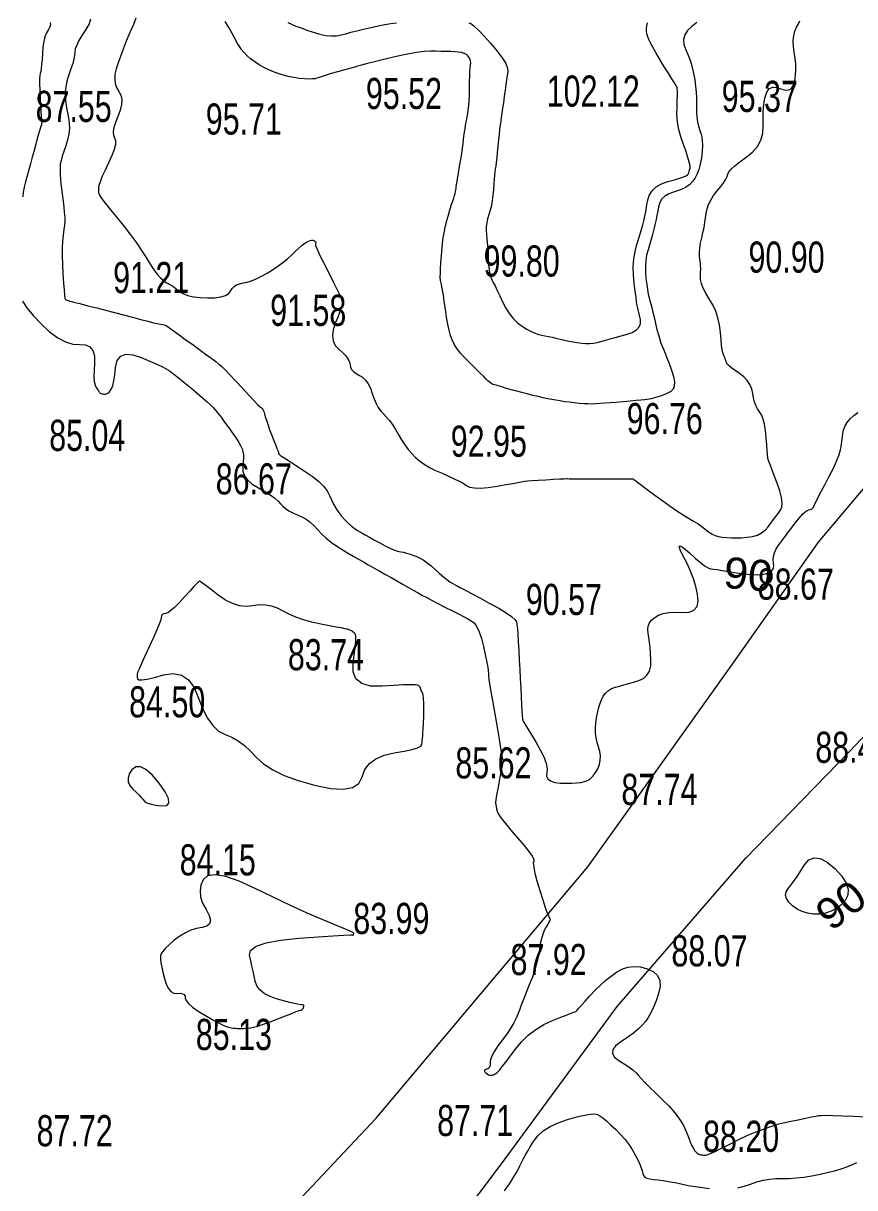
# Model space of a CAD drawing. Header units: metres. Extents: x 431006 to 434411, y 2469261 to 2473208.
# Drawn here: x 433351 to 433457.9, y 2471725.6 to 2471875.3 of the extents above; entities that cross this region are included whole.
import ezdxf
from ezdxf.enums import TextEntityAlignment as Align

# ---------------------------------------------------------------- set-up
doc = ezdxf.new("R2010")
doc.units = ezdxf.units.M
doc.header["$MEASUREMENT"] = 0
for name, color, linetype, lineweight in [('CAO DO', 8, 'Continuous', 18), ('duong nhua-ks', 8, 'Continuous', 18), ('MH_DongMuc', 8, 'Continuous', 18), ('MH_DongMuc_Con', 8, 'Continuous', 18)]:
    doc.layers.add(name, color=color, linetype=linetype, lineweight=lineweight)
doc.styles.get("Standard").update_dxf_attribs({"font": 'arial.ttf'})

msp = doc.modelspace()

# ---------------------------------------------------------------- linework, layer by layer
at = {"layer": 'duong nhua-ks', "color": 8, "lineweight": 0}
for points in [[(433377.16, 2471545.29), (433368.33, 2471556.01), (433362.87, 2471564.74), (433357.7, 2471576.06), (433353.59, 2471590.62), (433351.42, 2471603.51), (433351.04, 2471615.11), (433352.76, 2471628.58), (433355.38, 2471640.64), (433357.55, 2471646.91), (433364.81, 2471658.81), (433379.7, 2471682.97), (433394.74, 2471705.12), (433412.62, 2471728.84), (433427.36, 2471748.89), (433443.82, 2471767.89), (433457.22, 2471781.68), (433469.72, 2471794.85), (433488.35, 2471818.26), (433505.56, 2471838.7), (433519.47, 2471858.22), (433538.03, 2471883.43)], [(433174.36, 2471626.83), (433196.14, 2471617.93), (433212.68, 2471613.9), (433226.93, 2471612.3), (433238.48, 2471612.15), (433250.9, 2471613.69), (433262.05, 2471617.2), (433271.12, 2471620.99), (433279.23, 2471625.59), (433293.35, 2471635.18), (433311.92, 2471649.87), (433331.01, 2471667.22), (433349.58, 2471686.45), (433369.7, 2471706.2), (433396.39, 2471734.57), (433409.85, 2471750.52), (433423.6, 2471766.84), (433429.29, 2471774.81), (433442.06, 2471792.73), (433453.25, 2471808.58), (433465.72, 2471823.36), (433482.51, 2471844.12), (433498.96, 2471862.2), (433513.62, 2471877.63)], [(433174.36, 2471626.83), (433196.14, 2471617.93), (433212.68, 2471613.9), (433226.93, 2471612.3), (433238.48, 2471612.15), (433250.9, 2471613.69), (433262.05, 2471617.2), (433271.12, 2471620.99), (433279.23, 2471625.59), (433293.35, 2471635.18), (433311.92, 2471649.87), (433331.01, 2471667.22), (433349.58, 2471686.45), (433369.7, 2471706.2), (433396.39, 2471734.57), (433409.85, 2471750.52), (433423.6, 2471766.84), (433429.29, 2471774.81), (433442.06, 2471792.73), (433453.25, 2471808.58), (433465.72, 2471823.36), (433482.51, 2471844.12), (433495.37, 2471858.25)], [(433377.16, 2471545.29), (433368.33, 2471556.01), (433362.87, 2471564.74), (433357.7, 2471576.06), (433353.59, 2471590.62), (433351.42, 2471603.51), (433351.04, 2471615.11), (433352.76, 2471628.58), (433355.38, 2471640.64), (433357.55, 2471646.91), (433364.81, 2471658.81), (433379.7, 2471682.97), (433394.74, 2471705.12), (433412.62, 2471728.84), (433427.36, 2471748.89), (433443.82, 2471767.89), (433457.22, 2471781.68), (433469.72, 2471794.85), (433488.35, 2471818.26), (433505.56, 2471838.7), (433510.07, 2471845.03)]]:
    msp.add_lwpolyline(points, dxfattribs=at)
at = {"layer": 'duong nhua-ks', "color": 9, "lineweight": 0}
for points in [[(433174.36, 2471626.83), (433196.14, 2471617.93), (433212.68, 2471613.9), (433226.93, 2471612.3), (433238.48, 2471612.15), (433250.9, 2471613.69), (433262.05, 2471617.2), (433271.12, 2471620.99), (433279.23, 2471625.59), (433293.35, 2471635.18), (433311.92, 2471649.87), (433331.01, 2471667.22), (433349.58, 2471686.45), (433369.7, 2471706.2), (433396.39, 2471734.57), (433409.85, 2471750.52), (433423.6, 2471766.84), (433429.29, 2471774.81), (433432.03, 2471778.66)], [(433174.36, 2471626.83), (433196.14, 2471617.93), (433212.68, 2471613.9), (433226.93, 2471612.3), (433238.48, 2471612.15), (433250.9, 2471613.69), (433262.05, 2471617.2), (433271.12, 2471620.99), (433279.23, 2471625.59), (433293.35, 2471635.18), (433311.92, 2471649.87), (433331.01, 2471667.22), (433349.58, 2471686.45), (433369.7, 2471706.2), (433396.39, 2471734.57), (433409.85, 2471750.52), (433423.6, 2471766.84), (433429.29, 2471774.81), (433432.03, 2471778.66)], [(433566.78, 2471465.42), (433556.51, 2471468.55), (433502.82, 2471484.99), (433453.99, 2471502.86), (433413.44, 2471520.09), (433397.66, 2471528.67), (433387.86, 2471535.58), (433377.16, 2471545.29), (433368.33, 2471556.01), (433362.87, 2471564.74), (433357.7, 2471576.06), (433353.59, 2471590.62), (433351.42, 2471603.51), (433351.04, 2471615.11), (433352.76, 2471628.58), (433355.38, 2471640.64), (433357.55, 2471646.91), (433364.81, 2471658.81), (433379.7, 2471682.97), (433394.74, 2471705.12), (433412.62, 2471728.84), (433427.36, 2471748.89), (433443.82, 2471767.89), (433443.92, 2471767.99)], [(433377.16, 2471545.29), (433368.33, 2471556.01), (433362.87, 2471564.74), (433357.7, 2471576.06), (433353.59, 2471590.62), (433351.42, 2471603.51), (433351.04, 2471615.11), (433352.76, 2471628.58), (433355.38, 2471640.64), (433357.55, 2471646.91), (433364.81, 2471658.81), (433379.7, 2471682.97), (433394.74, 2471705.12), (433412.62, 2471728.84), (433427.36, 2471748.89), (433443.82, 2471767.89), (433443.92, 2471767.99)]]:
    msp.add_lwpolyline(points, dxfattribs=at)
at = {"layer": 'MH_DongMuc', "color": 8, "lineweight": 0}
for points, elevation in [([(433359.63, 2471875.81), (433359.46, 2471875.19), (433359.04, 2471874.46), (433358.55, 2471873.72), (433358.16, 2471873.06), (433357.88, 2471872.48), (433357.7, 2471871.97), (433357.63, 2471871.54), (433357.58, 2471871.12), (433357.49, 2471870.65), (433357.36, 2471870.12), (433357.18, 2471869.54), (433356.96, 2471868.9), (433356.74, 2471868.25), (433356.58, 2471867.64), (433356.47, 2471867.06), (433356.41, 2471866.52), (433356.41, 2471866.02), (433356.44, 2471865.52), (433356.5, 2471864.98), (433356.58, 2471864.4), (433356.69, 2471863.78), (433356.82, 2471863.12), (433356.91, 2471862.43), (433356.93, 2471861.73), (433356.86, 2471861.01), (433356.7, 2471860.28), (433356.46, 2471859.53), (433356.21, 2471858.81), (433356.01, 2471858.18), (433355.86, 2471857.64), (433355.77, 2471857.18), (433355.73, 2471856.81), (433355.73, 2471856.4), (433355.76, 2471855.86), (433355.81, 2471855.17), (433355.89, 2471854.34), (433356, 2471853.37), (433356.12, 2471852.42), (433356.21, 2471851.64), (433356.28, 2471851.03), (433356.32, 2471850.6), (433356.35, 2471850.35), (433356.35, 2471850.12), (433356.33, 2471849.78), (433356.29, 2471849.32), (433356.22, 2471848.75), (433356.14, 2471848.06), (433356.06, 2471847.26), (433356.02, 2471846.36), (433356.01, 2471845.36), (433356.04, 2471844.25), (433356.11, 2471843.03), (433356.19, 2471841.89), (433356.26, 2471840.99), (433356.31, 2471840.34), (433356.36, 2471839.94), (433356.39, 2471839.78), (433356.53, 2471839.72), (433356.89, 2471839.61), (433357.48, 2471839.45), (433358.28, 2471839.24), (433359.31, 2471838.97), (433360.46, 2471838.68), (433361.6, 2471838.39), (433362.75, 2471838.09), (433363.9, 2471837.78), (433365.06, 2471837.48), (433366.12, 2471837.19), (433367.02, 2471836.97), (433367.73, 2471836.79), (433368.27, 2471836.67), (433368.63, 2471836.61), (433368.89, 2471836.56), (433369.14, 2471836.5), (433369.36, 2471836.41), (433369.57, 2471836.3), (433369.75, 2471836.17), (433370.02, 2471835.97), (433370.45, 2471835.65), (433371.06, 2471835.21), (433371.84, 2471834.65), (433372.79, 2471833.97), (433373.75, 2471833.28), (433374.57, 2471832.68), (433375.25, 2471832.19), (433375.77, 2471831.79), (433376.16, 2471831.48), (433376.53, 2471831.16), (433377.01, 2471830.68), (433377.62, 2471830.06), (433378.34, 2471829.29), (433379.18, 2471828.37), (433379.99, 2471827.48), (433380.65, 2471826.78), (433381.14, 2471826.27), (433381.47, 2471825.96), (433381.64, 2471825.84), (433381.73, 2471825.78), (433381.82, 2471825.62), (433381.93, 2471825.38), (433382.04, 2471825.04), (433382.17, 2471824.62), (433382.31, 2471824.13), (433382.48, 2471823.6), (433382.68, 2471823.02), (433382.92, 2471822.41), (433383.18, 2471821.75), (433383.43, 2471821.13), (433383.62, 2471820.64), (433383.76, 2471820.28), (433383.84, 2471820.05), (433383.86, 2471819.95), (433383.86, 2471819.9), (433383.9, 2471819.86), (433383.95, 2471819.8), (433384.03, 2471819.75), (433384.14, 2471819.69), (433384.35, 2471819.56), (433384.76, 2471819.3), (433385.36, 2471818.92), (433386.15, 2471818.41), (433387.14, 2471817.77), (433388.13, 2471817.08), (433388.96, 2471816.42), (433389.6, 2471815.78), (433390.08, 2471815.17), (433390.38, 2471814.59), (433390.62, 2471814.02), (433390.89, 2471813.48), (433391.2, 2471812.95), (433391.54, 2471812.44), (433391.92, 2471811.94), (433392.33, 2471811.47), (433392.73, 2471811.05), (433393.15, 2471810.68), (433393.57, 2471810.36), (433393.99, 2471810.09), (433394.45, 2471809.82), (433394.96, 2471809.53), (433395.53, 2471809.21), (433396.16, 2471808.86), (433396.85, 2471808.48), (433397.53, 2471808.12), (433398.13, 2471807.83), (433398.67, 2471807.6), (433399.14, 2471807.44), (433399.53, 2471807.35), (433399.9, 2471807.28), (433400.28, 2471807.18), (433400.67, 2471807.07), (433401.08, 2471806.93), (433401.5, 2471806.77), (433401.95, 2471806.57), (433402.42, 2471806.29), (433402.92, 2471805.94), (433403.44, 2471805.53), (433404, 2471805.04), (433404.54, 2471804.55), (433405.03, 2471804.13), (433405.47, 2471803.78), (433405.87, 2471803.49), (433406.22, 2471803.28), (433406.52, 2471803.11), (433406.78, 2471802.96), (433406.99, 2471802.85), (433407.16, 2471802.76), (433407.29, 2471802.69), (433407.51, 2471802.57), (433407.99, 2471802.32), (433408.72, 2471801.93), (433409.69, 2471801.41), (433410.91, 2471800.75), (433412.13, 2471800.08), (433413.09, 2471799.5), (433413.79, 2471799.01), (433414.24, 2471798.62), (433414.42, 2471798.33), (433414.47, 2471797.98), (433414.53, 2471797.44), (433414.59, 2471796.7), (433414.65, 2471795.77), (433414.71, 2471794.65), (433414.77, 2471793.43), (433414.84, 2471792.23), (433414.9, 2471791.04), (433414.96, 2471789.87), (433415.02, 2471788.71), (433415.07, 2471787.67), (433415.12, 2471786.85), (433415.15, 2471786.26), (433415.18, 2471785.9), (433415.2, 2471785.76), (433415.22, 2471785.74), (433415.23, 2471785.71), (433415.24, 2471785.69), (433415.24, 2471785.66), (433415.25, 2471785.64), (433415.32, 2471785.51), (433415.52, 2471785.16), (433415.86, 2471784.6), (433416.33, 2471783.83), (433416.93, 2471782.84), (433417.52, 2471781.81), (433417.96, 2471780.9), (433418.23, 2471780.12), (433418.35, 2471779.46), (433418.31, 2471778.93), (433418.29, 2471778.5), (433418.45, 2471778.15), (433418.8, 2471777.89), (433419.34, 2471777.71), (433420.06, 2471777.62), (433420.84, 2471777.59), (433421.53, 2471777.59), (433422.15, 2471777.63), (433422.69, 2471777.7), (433423.15, 2471777.8), (433423.55, 2471777.96), (433423.92, 2471778.21), (433424.26, 2471778.54), (433424.58, 2471778.96), (433424.86, 2471779.46), (433425.08, 2471780.01), (433425.2, 2471780.56), (433425.22, 2471781.12), (433425.15, 2471781.68), (433424.97, 2471782.25), (433424.78, 2471782.83), (433424.65, 2471783.43), (433424.58, 2471784.05), (433424.56, 2471784.69), (433424.61, 2471785.35), (433424.7, 2471786), (433424.82, 2471786.62), (433424.96, 2471787.22), (433425.13, 2471787.78), (433425.33, 2471788.31), (433425.57, 2471788.79), (433425.87, 2471789.19), (433426.23, 2471789.51), (433426.65, 2471789.77), (433427.14, 2471789.94), (433427.66, 2471790.08), (433428.23, 2471790.24), (433428.83, 2471790.42), (433429.46, 2471790.6), (433430.13, 2471790.8), (433430.74, 2471791.07), (433431.2, 2471791.48), (433431.52, 2471792.01), (433431.69, 2471792.67), (433431.71, 2471793.47), (433431.66, 2471794.29), (433431.59, 2471795.04), (433431.52, 2471795.72), (433431.43, 2471796.33), (433431.34, 2471796.87), (433431.29, 2471797.36), (433431.35, 2471797.8), (433431.53, 2471798.21), (433431.81, 2471798.59), (433432.19, 2471798.92), (433432.69, 2471799.2), (433433.29, 2471799.4), (433434.01, 2471799.53), (433434.83, 2471799.58), (433435.75, 2471799.55), (433436.62, 2471799.59), (433437.24, 2471799.84), (433437.63, 2471800.31), (433437.78, 2471800.99), (433437.7, 2471801.89), (433437.46, 2471802.89), (433437.16, 2471803.88), (433436.79, 2471804.86), (433436.35, 2471805.84), (433435.85, 2471806.8), (433435.45, 2471807.59), (433435.33, 2471808.03), (433435.48, 2471808.11), (433435.91, 2471807.85), (433436.61, 2471807.24), (433437.39, 2471806.52), (433438.06, 2471805.96), (433438.61, 2471805.55), (433439.05, 2471805.29), (433439.37, 2471805.17), (433439.71, 2471805.12), (433440.21, 2471805.05), (433440.88, 2471804.94), (433441.71, 2471804.8), (433442.7, 2471804.64), (433443.71, 2471804.5), (433444.61, 2471804.41), (433445.38, 2471804.39), (433446.03, 2471804.44), (433446.56, 2471804.54), (433446.97, 2471804.71), (433447.27, 2471804.93), (433447.45, 2471805.2), (433447.52, 2471805.52), (433447.47, 2471805.9), (433447.41, 2471806.32), (433447.45, 2471806.76), (433447.59, 2471807.23), (433447.82, 2471807.72), (433448.16, 2471808.23), (433448.55, 2471808.77), (433448.96, 2471809.33), (433449.4, 2471809.91), (433449.86, 2471810.51), (433450.34, 2471811.14), (433450.79, 2471811.72), (433451.19, 2471812.16), (433451.52, 2471812.48), (433451.8, 2471812.67), (433452.01, 2471812.74), (433452.18, 2471812.76), (433452.34, 2471812.83), (433452.48, 2471812.94), (433452.6, 2471813.1), (433452.71, 2471813.31), (433452.84, 2471813.6), (433453.04, 2471814), (433453.31, 2471814.53), (433453.65, 2471815.17), (433454.05, 2471815.94), (433454.47, 2471816.73), (433454.83, 2471817.45), (433455.16, 2471818.1), (433455.43, 2471818.69), (433455.66, 2471819.21), (433455.86, 2471819.72), (433456.02, 2471820.27), (433456.15, 2471820.86), (433456.26, 2471821.5), (433456.33, 2471822.17), (433456.44, 2471822.84), (433456.64, 2471823.44), (433456.93, 2471823.98), (433457.32, 2471824.45), (433457.8, 2471824.87), (433458.3, 2471825.26)], 90), ([(433385.02, 2471875.38), (433385.5, 2471875.16), (433386.07, 2471874.92), (433386.72, 2471874.67), (433387.46, 2471874.4), (433388.28, 2471874.12), (433389.12, 2471873.87), (433389.9, 2471873.72), (433390.61, 2471873.65), (433391.27, 2471873.67), (433391.86, 2471873.77), (433392.46, 2471873.93), (433393.14, 2471874.11), (433393.91, 2471874.3), (433394.76, 2471874.51), (433395.7, 2471874.73), (433396.64, 2471874.94), (433397.49, 2471875.12), (433398.28, 2471875.25), (433398.98, 2471875.35)], 100), ([(433408.31, 2471875.34), (433408.56, 2471875.23), (433408.96, 2471874.91), (433409.52, 2471874.38), (433410.23, 2471873.64), (433411.1, 2471872.7), (433411.94, 2471871.71), (433412.59, 2471870.85), (433413.03, 2471870.12), (433413.27, 2471869.51), (433413.3, 2471869.02), (433413.23, 2471868.56), (433413.15, 2471868.01), (433413.06, 2471867.38), (433412.96, 2471866.66), (433412.85, 2471865.86), (433412.74, 2471865.06), (433412.64, 2471864.35), (433412.55, 2471863.71), (433412.47, 2471863.16), (433412.39, 2471862.69), (433412.32, 2471862.22), (433412.25, 2471861.66), (433412.18, 2471861.01), (433412.1, 2471860.28), (433412.03, 2471859.46), (433411.95, 2471858.65), (433411.88, 2471857.96), (433411.82, 2471857.38), (433411.76, 2471856.91), (433411.7, 2471856.55), (433411.65, 2471856.21), (433411.6, 2471855.77), (433411.55, 2471855.25), (433411.5, 2471854.63), (433411.46, 2471853.92), (433411.4, 2471853.19), (433411.31, 2471852.51), (433411.19, 2471851.86), (433411.04, 2471851.25), (433410.87, 2471850.69), (433410.7, 2471850.16), (433410.59, 2471849.63), (433410.53, 2471849.12), (433410.52, 2471848.62), (433410.56, 2471848.14), (433410.62, 2471847.63), (433410.67, 2471847.06), (433410.72, 2471846.42), (433410.76, 2471845.73), (433410.79, 2471844.98), (433410.83, 2471844.24), (433410.9, 2471843.61), (433410.99, 2471843.07), (433411.11, 2471842.64), (433411.26, 2471842.3), (433411.44, 2471841.96), (433411.67, 2471841.51), (433411.94, 2471840.94), (433412.26, 2471840.25), (433412.63, 2471839.46), (433413.05, 2471838.65), (433413.51, 2471837.93), (433414.01, 2471837.31), (433414.57, 2471836.77), (433415.17, 2471836.33), (433415.76, 2471835.97), (433416.31, 2471835.67), (433416.82, 2471835.45), (433417.27, 2471835.28), (433417.68, 2471835.18), (433418.08, 2471835.11), (433418.52, 2471835.03), (433418.99, 2471834.93), (433419.49, 2471834.81), (433420.03, 2471834.68), (433420.59, 2471834.55), (433421.14, 2471834.43), (433421.69, 2471834.33), (433422.23, 2471834.24), (433422.77, 2471834.17), (433423.3, 2471834.13), (433423.81, 2471834.13), (433424.31, 2471834.16), (433424.79, 2471834.24), (433425.25, 2471834.36), (433425.74, 2471834.51), (433426.31, 2471834.68), (433426.97, 2471834.86), (433427.7, 2471835.06), (433428.52, 2471835.28), (433429.28, 2471835.53), (433429.84, 2471835.86), (433430.21, 2471836.24), (433430.38, 2471836.69), (433430.35, 2471837.21), (433430.23, 2471837.71), (433430.14, 2471838.12), (433430.06, 2471838.44), (433430.01, 2471838.67), (433429.97, 2471838.81), (433429.93, 2471839.01), (433429.87, 2471839.41), (433429.79, 2471840.02), (433429.68, 2471840.83), (433429.55, 2471841.84), (433429.46, 2471842.94), (433429.44, 2471843.99), (433429.51, 2471844.98), (433429.67, 2471845.93), (433429.9, 2471846.83), (433430.16, 2471847.64), (433430.37, 2471848.34), (433430.55, 2471848.92), (433430.68, 2471849.38), (433430.77, 2471849.72), (433430.84, 2471850.06), (433430.93, 2471850.5), (433431.03, 2471851.03), (433431.14, 2471851.66), (433431.27, 2471852.39), (433431.48, 2471853.12), (433431.85, 2471853.74), (433432.37, 2471854.25), (433433.06, 2471854.65), (433433.9, 2471854.94), (433434.73, 2471855.16), (433435.4, 2471855.36), (433435.9, 2471855.53), (433436.24, 2471855.67), (433436.41, 2471855.79), (433436.49, 2471855.9), (433436.57, 2471856.05), (433436.63, 2471856.22), (433436.68, 2471856.42), (433436.73, 2471856.64), (433436.73, 2471856.96), (433436.64, 2471857.42), (433436.47, 2471858.03), (433436.22, 2471858.78), (433435.88, 2471859.68), (433435.55, 2471860.66), (433435.3, 2471861.62), (433435.13, 2471862.58), (433435.05, 2471863.54), (433435.06, 2471864.49), (433435.09, 2471865.34), (433435.11, 2471866.03), (433435.11, 2471866.55), (433435.1, 2471866.89), (433435.06, 2471867.07), (433434.96, 2471867.25), (433434.74, 2471867.61), (433434.41, 2471868.15), (433433.95, 2471868.87), (433433.38, 2471869.78), (433432.8, 2471870.72), (433432.32, 2471871.52), (433431.93, 2471872.2), (433431.63, 2471872.76), (433431.43, 2471873.19), (433431.29, 2471873.55), (433431.2, 2471873.91), (433431.15, 2471874.26), (433431.14, 2471874.61), (433431.18, 2471874.96), (433431.25, 2471875.32)], 100), ([(433456.13, 2471761.94), (433455.53, 2471761.48), (433454.87, 2471761.14), (433454.15, 2471760.91), (433453.37, 2471760.79), (433452.59, 2471760.79), (433451.85, 2471760.89), (433451.16, 2471761.1), (433450.51, 2471761.42), (433449.91, 2471761.85), (433449.43, 2471762.33), (433449.13, 2471762.79), (433449.02, 2471763.23), (433449.08, 2471763.65), (433449.33, 2471764.06), (433449.69, 2471764.5), (433450.09, 2471765.02), (433450.51, 2471765.63), (433450.97, 2471766.32), (433451.46, 2471767.1), (433452.02, 2471767.74), (433452.69, 2471768.02), (433453.46, 2471767.92), (433454.35, 2471767.46), (433455.35, 2471766.63), (433456.24, 2471765.65), (433456.82, 2471764.75), (433457.08, 2471763.93), (433457.04, 2471763.19), (433456.68, 2471762.52), (433456.13, 2471761.94)], 90)]:
    msp.add_lwpolyline(points, dxfattribs=dict(at, elevation=elevation))
at = {"layer": 'MH_DongMuc_Con', "color": 8, "lineweight": 0}
for points, elevation in [([(433354.48, 2471875.36), (433354.52, 2471875.11), (433354.44, 2471874.81), (433354.23, 2471874.47), (433354, 2471874.05), (433353.8, 2471873.53), (433353.65, 2471872.92), (433353.54, 2471872.21), (433353.47, 2471871.4), (433353.42, 2471870.61), (433353.37, 2471869.97), (433353.31, 2471869.45), (433353.25, 2471869.08), (433353.19, 2471868.83), (433353.14, 2471868.57), (433353.11, 2471868.13), (433353.1, 2471867.5), (433353.12, 2471866.69), (433353.17, 2471865.7), (433353.22, 2471864.72), (433353.26, 2471863.92), (433353.3, 2471863.32), (433353.34, 2471862.91), (433353.36, 2471862.69), (433353.38, 2471862.55), (433353.37, 2471862.39), (433353.33, 2471862.21), (433353.28, 2471862), (433353.2, 2471861.76), (433353.09, 2471861.45), (433352.96, 2471861.01), (433352.8, 2471860.45), (433352.61, 2471859.75), (433352.39, 2471858.93), (433352.16, 2471858.06), (433351.94, 2471857.22), (433351.72, 2471856.42), (433351.51, 2471855.65), (433351.31, 2471854.91), (433351.14, 2471854.21), (433351.01, 2471853.56), (433350.93, 2471852.97)], 88), ([(433365.5, 2471875.95), (433365.16, 2471875.12), (433364.72, 2471874.07), (433364.25, 2471872.96), (433363.84, 2471871.94), (433363.49, 2471871.01), (433363.19, 2471870.17), (433362.96, 2471869.42), (433362.8, 2471868.74), (433362.76, 2471868.11), (433362.82, 2471867.53), (433362.99, 2471867), (433363.28, 2471866.52), (433363.54, 2471866.04), (433363.66, 2471865.47), (433363.64, 2471864.83), (433363.48, 2471864.11), (433363.18, 2471863.31), (433362.86, 2471862.53), (433362.65, 2471861.86), (433362.56, 2471861.3), (433362.59, 2471860.86), (433362.73, 2471860.53), (433362.86, 2471860.19), (433362.85, 2471859.69), (433362.7, 2471859.05), (433362.41, 2471858.26), (433361.98, 2471857.32), (433361.53, 2471856.38), (433361.17, 2471855.61), (433360.92, 2471855), (433360.76, 2471854.55), (433360.7, 2471854.26), (433360.7, 2471854.07), (433360.69, 2471853.92), (433360.69, 2471853.81), (433360.68, 2471853.74), (433360.68, 2471853.72), (433360.69, 2471853.7), (433360.69, 2471853.65), (433360.69, 2471853.59), (433360.7, 2471853.5), (433360.71, 2471853.38), (433360.81, 2471853.16), (433361.1, 2471852.73), (433361.58, 2471852.1), (433362.24, 2471851.28), (433363.09, 2471850.25), (433363.99, 2471849.14), (433364.81, 2471848.08), (433365.55, 2471847.06), (433366.22, 2471846.09), (433366.8, 2471845.15), (433367.32, 2471844.31), (433367.8, 2471843.6), (433368.22, 2471843.03), (433368.6, 2471842.6), (433368.93, 2471842.3), (433369.21, 2471842.1), (433369.44, 2471841.93), (433369.63, 2471841.82), (433369.76, 2471841.74), (433369.84, 2471841.71), (433369.94, 2471841.67), (433370.11, 2471841.56), (433370.35, 2471841.39), (433370.67, 2471841.15), (433371.06, 2471840.84), (433371.55, 2471840.53), (433372.16, 2471840.29), (433372.89, 2471840.11), (433373.74, 2471840.01), (433374.7, 2471839.97), (433375.64, 2471840), (433376.41, 2471840.11), (433377, 2471840.28), (433377.42, 2471840.53), (433377.66, 2471840.84), (433377.85, 2471841.17), (433378.11, 2471841.44), (433378.43, 2471841.65), (433378.82, 2471841.8), (433379.27, 2471841.9), (433379.79, 2471842.01), (433380.35, 2471842.19), (433380.97, 2471842.44), (433381.63, 2471842.76), (433382.35, 2471843.15), (433383.06, 2471843.58), (433383.74, 2471844.04), (433384.38, 2471844.51), (433384.98, 2471845.01), (433385.54, 2471845.53), (433386.04, 2471846.02), (433386.49, 2471846.43), (433386.87, 2471846.76), (433387.2, 2471847.01), (433387.46, 2471847.18), (433387.68, 2471847.29), (433387.89, 2471847.37), (433388.07, 2471847.4), (433388.23, 2471847.39), (433388.37, 2471847.34), (433388.49, 2471847.27), (433388.57, 2471847.2), (433388.61, 2471847.12), (433388.61, 2471847.03), (433388.57, 2471846.94), (433388.6, 2471846.72), (433388.78, 2471846.24), (433389.11, 2471845.51), (433389.59, 2471844.52), (433390.23, 2471843.29), (433390.87, 2471842.04), (433391.37, 2471841.02), (433391.73, 2471840.24), (433391.95, 2471839.69), (433392.02, 2471839.38), (433391.99, 2471839.11), (433391.88, 2471838.71), (433391.7, 2471838.18), (433391.44, 2471837.51), (433391.11, 2471836.71), (433390.84, 2471835.88), (433390.75, 2471835.13), (433390.84, 2471834.46), (433391.12, 2471833.88), (433391.59, 2471833.38), (433392.09, 2471832.93), (433392.49, 2471832.51), (433392.78, 2471832.11), (433392.96, 2471831.73), (433393.03, 2471831.38), (433393.1, 2471831.05), (433393.25, 2471830.75), (433393.49, 2471830.48), (433393.81, 2471830.24), (433394.22, 2471830.02), (433394.64, 2471829.77), (433395.02, 2471829.41), (433395.36, 2471828.95), (433395.64, 2471828.38), (433395.88, 2471827.7), (433396.11, 2471827.02), (433396.37, 2471826.41), (433396.65, 2471825.88), (433396.97, 2471825.44), (433397.31, 2471825.08), (433397.68, 2471824.71), (433398.05, 2471824.27), (433398.43, 2471823.74), (433398.82, 2471823.13), (433399.22, 2471822.45), (433399.63, 2471821.75), (433400.06, 2471821.1), (433400.5, 2471820.51), (433400.96, 2471819.97), (433401.43, 2471819.48), (433401.94, 2471819.03), (433402.55, 2471818.6), (433403.23, 2471818.19), (433404, 2471817.8), (433404.85, 2471817.43), (433405.69, 2471817.08), (433406.42, 2471816.74), (433407.04, 2471816.44), (433407.55, 2471816.15), (433407.96, 2471815.88), (433408.39, 2471815.67), (433409.01, 2471815.56), (433409.81, 2471815.54), (433410.78, 2471815.61), (433411.93, 2471815.78), (433413.05, 2471815.98), (433413.94, 2471816.14), (433414.61, 2471816.26), (433415.04, 2471816.34), (433415.24, 2471816.39), (433415.43, 2471816.42), (433415.82, 2471816.45), (433416.42, 2471816.5), (433417.21, 2471816.55), (433418.21, 2471816.61), (433419.2, 2471816.67), (433419.97, 2471816.71), (433420.53, 2471816.74), (433420.88, 2471816.75), (433421.02, 2471816.75), (433421.21, 2471816.74), (433421.71, 2471816.73), (433422.53, 2471816.72), (433423.66, 2471816.72), (433425.12, 2471816.72), (433426.57, 2471816.72), (433427.7, 2471816.72), (433428.52, 2471816.72), (433429.02, 2471816.72), (433429.2, 2471816.72), (433429.23, 2471816.72), (433429.26, 2471816.72), (433429.29, 2471816.72), (433429.32, 2471816.72), (433429.36, 2471816.72), (433429.4, 2471816.72), (433429.43, 2471816.71), (433429.46, 2471816.69), (433429.48, 2471816.68), (433429.5, 2471816.65), (433429.63, 2471816.55), (433429.96, 2471816.29), (433430.5, 2471815.89), (433431.24, 2471815.33), (433432.2, 2471814.62), (433433.22, 2471813.88), (433434.16, 2471813.21), (433435.03, 2471812.62), (433435.83, 2471812.1), (433436.55, 2471811.67), (433437.2, 2471811.28), (433437.76, 2471810.93), (433438.23, 2471810.6), (433438.62, 2471810.31), (433438.93, 2471810.05), (433439.22, 2471809.82), (433439.56, 2471809.62), (433439.96, 2471809.46), (433440.41, 2471809.33), (433440.92, 2471809.24), (433441.47, 2471809.18), (433442.06, 2471809.15), (433442.7, 2471809.14), (433443.37, 2471809.16), (433444.08, 2471809.21), (433444.78, 2471809.31), (433445.4, 2471809.5), (433445.94, 2471809.78), (433446.41, 2471810.13), (433446.8, 2471810.57), (433447.14, 2471811.04), (433447.47, 2471811.49), (433447.77, 2471811.9), (433448.06, 2471812.28), (433448.33, 2471812.64), (433448.53, 2471813.05), (433448.58, 2471813.61), (433448.5, 2471814.32), (433448.29, 2471815.18), (433447.94, 2471816.18), (433447.55, 2471817.16), (433447.25, 2471817.95), (433447.02, 2471818.55), (433446.87, 2471818.97), (433446.79, 2471819.19), (433446.75, 2471819.41), (433446.7, 2471819.8), (433446.65, 2471820.37), (433446.59, 2471821.1), (433446.52, 2471822.01), (433446.44, 2471822.94), (433446.31, 2471823.74), (433446.14, 2471824.41), (433445.93, 2471824.94), (433445.68, 2471825.35), (433445.42, 2471825.71), (433445.21, 2471826.13), (433445.03, 2471826.6), (433444.9, 2471827.13), (433444.8, 2471827.71), (433444.67, 2471828.3), (433444.44, 2471828.85), (433444.1, 2471829.35), (433443.65, 2471829.82), (433443.09, 2471830.25), (433442.54, 2471830.63), (433442.1, 2471830.96), (433441.77, 2471831.24), (433441.55, 2471831.47), (433441.44, 2471831.65), (433441.38, 2471831.79), (433441.34, 2471831.92), (433441.3, 2471832.03), (433441.27, 2471832.12), (433441.24, 2471832.19), (433441.21, 2471832.26), (433441.18, 2471832.34), (433441.13, 2471832.45), (433441.08, 2471832.57), (433441.02, 2471832.7), (433440.95, 2471832.93), (433440.88, 2471833.33), (433440.8, 2471833.89), (433440.73, 2471834.63), (433440.65, 2471835.53), (433440.53, 2471836.5), (433440.32, 2471837.42), (433440.03, 2471838.29), (433439.66, 2471839.1), (433439.2, 2471839.87), (433438.75, 2471840.59), (433438.42, 2471841.24), (433438.19, 2471841.83), (433438.07, 2471842.36), (433438.07, 2471842.82), (433438.1, 2471843.26), (433438.11, 2471843.68), (433438.1, 2471844.1), (433438.07, 2471844.5), (433438.01, 2471844.91), (433437.97, 2471845.34), (433437.97, 2471845.83), (433438.01, 2471846.38), (433438.1, 2471847), (433438.24, 2471847.68), (433438.39, 2471848.38), (433438.53, 2471849.04), (433438.64, 2471849.68), (433438.73, 2471850.28), (433438.81, 2471850.86), (433438.92, 2471851.42), (433439.12, 2471851.99), (433439.4, 2471852.56), (433439.77, 2471853.15), (433440.23, 2471853.74), (433440.69, 2471854.3), (433441.06, 2471854.79), (433441.33, 2471855.22), (433441.51, 2471855.58), (433441.6, 2471855.87), (433441.73, 2471856.16), (433442.03, 2471856.53), (433442.51, 2471856.97), (433443.15, 2471857.48), (433443.97, 2471858.05), (433444.78, 2471858.71), (433445.4, 2471859.45), (433445.84, 2471860.26), (433446.08, 2471861.16), (433446.14, 2471862.13), (433446.13, 2471863.11), (433446.15, 2471863.99), (433446.22, 2471864.78), (433446.32, 2471865.48), (433446.47, 2471866.09), (433446.68, 2471866.58), (433446.97, 2471866.9), (433447.36, 2471867.05), (433447.83, 2471867.03), (433448.4, 2471866.85), (433448.96, 2471866.68), (433449.42, 2471866.7), (433449.78, 2471866.9), (433450.05, 2471867.3), (433450.22, 2471867.88), (433450.31, 2471868.56), (433450.35, 2471869.27), (433450.34, 2471870), (433450.27, 2471870.76), (433450.14, 2471871.54), (433450.04, 2471872.31), (433450.01, 2471873.01), (433450.07, 2471873.66), (433450.2, 2471874.25), (433450.42, 2471874.77), (433450.66, 2471875.22), (433450.87, 2471875.57)], 92), ([(433437.6, 2471875.37), (433436.96, 2471874.85), (433436.41, 2471874.34), (433436.05, 2471873.79), (433435.89, 2471873.2), (433435.94, 2471872.56), (433436.18, 2471871.88), (433436.51, 2471871.17), (433436.78, 2471870.42), (433437.01, 2471869.65), (433437.2, 2471868.84), (433437.34, 2471868.01), (433437.44, 2471867.19), (433437.51, 2471866.41), (433437.55, 2471865.69), (433437.57, 2471865.01), (433437.55, 2471864.39), (433437.55, 2471863.79), (433437.59, 2471863.2), (433437.68, 2471862.62), (433437.82, 2471862.05), (433438.01, 2471861.49), (433438.19, 2471860.91), (433438.3, 2471860.27), (433438.34, 2471859.56), (433438.3, 2471858.8), (433438.2, 2471857.97), (433438.04, 2471857.17), (433437.85, 2471856.46), (433437.62, 2471855.85), (433437.36, 2471855.34), (433437.06, 2471854.92), (433436.72, 2471854.57), (433436.29, 2471854.26), (433435.8, 2471853.99), (433435.24, 2471853.76), (433434.6, 2471853.57), (433433.99, 2471853.35), (433433.49, 2471853.06), (433433.1, 2471852.69), (433432.83, 2471852.24), (433432.68, 2471851.7), (433432.58, 2471851.14), (433432.47, 2471850.58), (433432.36, 2471850.04), (433432.25, 2471849.52), (433432.13, 2471849), (433432.01, 2471848.48), (433431.86, 2471847.94), (433431.7, 2471847.36), (433431.52, 2471846.76), (433431.33, 2471846.14), (433431.15, 2471845.48), (433431.04, 2471844.79), (433430.99, 2471844.06), (433431, 2471843.29), (433431.07, 2471842.49), (433431.17, 2471841.72), (433431.27, 2471841.05), (433431.37, 2471840.47), (433431.47, 2471839.99), (433431.57, 2471839.61), (433431.68, 2471839.23), (433431.81, 2471838.75), (433431.95, 2471838.16), (433432.12, 2471837.48), (433432.3, 2471836.69), (433432.48, 2471835.9), (433432.66, 2471835.21), (433432.83, 2471834.62), (433433, 2471834.14), (433433.16, 2471833.76), (433433.33, 2471833.38), (433433.53, 2471832.88), (433433.77, 2471832.27), (433434.04, 2471831.54), (433434.35, 2471830.7), (433434.6, 2471829.87), (433434.72, 2471829.18), (433434.7, 2471828.63), (433434.55, 2471828.23), (433434.26, 2471827.96), (433433.91, 2471827.78), (433433.57, 2471827.62), (433433.24, 2471827.47), (433432.92, 2471827.35), (433432.61, 2471827.25), (433432.31, 2471827.16), (433432.02, 2471827.09), (433431.73, 2471827.02), (433431.46, 2471826.97), (433431.19, 2471826.93), (433430.86, 2471826.89), (433430.39, 2471826.84), (433429.78, 2471826.78), (433429.04, 2471826.71), (433428.15, 2471826.63), (433427.25, 2471826.55), (433426.45, 2471826.48), (433425.74, 2471826.43), (433425.13, 2471826.39), (433424.62, 2471826.36), (433424.15, 2471826.34), (433423.63, 2471826.35), (433423.08, 2471826.37), (433422.48, 2471826.42), (433421.85, 2471826.48), (433421.22, 2471826.56), (433420.61, 2471826.64), (433420.03, 2471826.73), (433419.49, 2471826.82), (433418.97, 2471826.91), (433418.43, 2471827.02), (433417.85, 2471827.14), (433417.22, 2471827.29), (433416.54, 2471827.45), (433415.81, 2471827.63), (433415.1, 2471827.81), (433414.46, 2471827.98), (433413.9, 2471828.13), (433413.42, 2471828.26), (433413.02, 2471828.39), (433412.68, 2471828.49), (433412.36, 2471828.59), (433412.08, 2471828.67), (433411.83, 2471828.74), (433411.61, 2471828.8), (433411.41, 2471828.86), (433411.23, 2471828.95), (433411.06, 2471829.05), (433410.9, 2471829.18), (433410.75, 2471829.33), (433410.54, 2471829.55), (433410.22, 2471829.88), (433409.77, 2471830.32), (433409.2, 2471830.86), (433408.51, 2471831.53), (433407.82, 2471832.22), (433407.24, 2471832.87), (433406.76, 2471833.48), (433406.4, 2471834.05), (433406.14, 2471834.57), (433405.95, 2471835.13), (433405.76, 2471835.81), (433405.59, 2471836.6), (433405.43, 2471837.5), (433405.28, 2471838.52), (433405.14, 2471839.51), (433405.02, 2471840.32), (433404.92, 2471840.95), (433404.84, 2471841.41), (433404.77, 2471841.69), (433404.72, 2471841.88), (433404.68, 2471842.05), (433404.65, 2471842.21), (433404.63, 2471842.36), (433404.61, 2471842.49), (433404.61, 2471842.71), (433404.63, 2471843.12), (433404.66, 2471843.71), (433404.7, 2471844.48), (433404.77, 2471845.44), (433404.85, 2471846.47), (433404.97, 2471847.44), (433405.12, 2471848.36), (433405.3, 2471849.23), (433405.51, 2471850.05), (433405.72, 2471850.79), (433405.91, 2471851.44), (433406.08, 2471851.99), (433406.23, 2471852.45), (433406.35, 2471852.81), (433406.45, 2471853.12), (433406.53, 2471853.39), (433406.59, 2471853.64), (433406.63, 2471853.86), (433406.65, 2471854.05), (433406.68, 2471854.31), (433406.74, 2471854.72), (433406.83, 2471855.28), (433406.95, 2471856), (433407.1, 2471856.87), (433407.25, 2471857.76), (433407.38, 2471858.55), (433407.49, 2471859.24), (433407.56, 2471859.83), (433407.61, 2471860.31), (433407.66, 2471860.76), (433407.73, 2471861.26), (433407.81, 2471861.8), (433407.92, 2471862.38), (433408.04, 2471863.01), (433408.16, 2471863.69), (433408.25, 2471864.42), (433408.32, 2471865.2), (433408.36, 2471866.03), (433408.38, 2471866.92), (433408.39, 2471867.77), (433408.41, 2471868.5), (433408.43, 2471869.09), (433408.46, 2471869.56), (433408.5, 2471869.9), (433408.53, 2471870.17), (433408.5, 2471870.43), (433408.44, 2471870.66), (433408.33, 2471870.88), (433408.18, 2471871.08), (433407.98, 2471871.25), (433407.7, 2471871.39), (433407.37, 2471871.5), (433406.96, 2471871.57), (433406.49, 2471871.61), (433405.96, 2471871.63), (433405.38, 2471871.65), (433404.75, 2471871.66), (433404.08, 2471871.67), (433403.35, 2471871.67), (433402.53, 2471871.63), (433401.55, 2471871.51), (433400.42, 2471871.32), (433399.15, 2471871.05), (433397.72, 2471870.71), (433396.35, 2471870.36), (433395.28, 2471870.09), (433394.49, 2471869.88), (433393.98, 2471869.74), (433393.76, 2471869.68), (433393.6, 2471869.63), (433393.29, 2471869.53), (433392.82, 2471869.4), (433392.19, 2471869.23), (433391.41, 2471869.02), (433390.61, 2471868.8), (433389.95, 2471868.61), (433389.42, 2471868.45), (433389.03, 2471868.32), (433388.77, 2471868.22), (433388.53, 2471868.15), (433388.18, 2471868.12), (433387.73, 2471868.11), (433387.17, 2471868.13), (433386.5, 2471868.19), (433385.78, 2471868.29), (433385.05, 2471868.44), (433384.3, 2471868.64), (433383.54, 2471868.9), (433382.77, 2471869.21), (433382.02, 2471869.56), (433381.35, 2471869.93), (433380.76, 2471870.31), (433380.23, 2471870.71), (433379.77, 2471871.14), (433379.38, 2471871.56), (433379.04, 2471871.96), (433378.75, 2471872.36), (433378.51, 2471872.73), (433378.33, 2471873.1), (433378.13, 2471873.51), (433377.83, 2471874.05), (433377.45, 2471874.71), (433376.97, 2471875.49)], 98), ([(433350.9, 2471839.56), (433351.47, 2471838.68), (433352.26, 2471837.71), (433353.29, 2471836.63), (433354.4, 2471835.62), (433355.45, 2471834.85), (433356.44, 2471834.33), (433357.37, 2471834.04), (433358.25, 2471833.99), (433359, 2471833.96), (433359.57, 2471833.7), (433359.95, 2471833.23), (433360.15, 2471832.53), (433360.17, 2471831.61), (433360.11, 2471830.66), (433360.1, 2471829.87), (433360.14, 2471829.25), (433360.23, 2471828.78), (433360.36, 2471828.48), (433360.51, 2471828.27), (433360.63, 2471828.1), (433360.73, 2471827.96), (433360.8, 2471827.85), (433360.86, 2471827.78), (433360.91, 2471827.73), (433360.99, 2471827.69), (433361.09, 2471827.65), (433361.22, 2471827.63), (433361.37, 2471827.61), (433361.54, 2471827.61), (433361.71, 2471827.66), (433361.87, 2471827.74), (433362.04, 2471827.86), (433362.2, 2471828.02), (433362.36, 2471828.28), (433362.51, 2471828.71), (433362.65, 2471829.31), (433362.77, 2471830.09), (433362.88, 2471831.04), (433363.1, 2471831.91), (433363.53, 2471832.48), (433364.19, 2471832.74), (433365.08, 2471832.68), (433366.18, 2471832.32), (433367.29, 2471831.84), (433368.2, 2471831.44), (433368.9, 2471831.11), (433369.4, 2471830.86), (433369.69, 2471830.69), (433369.95, 2471830.5), (433370.37, 2471830.18), (433370.92, 2471829.73), (433371.63, 2471829.16), (433372.49, 2471828.46), (433373.35, 2471827.74), (433374.07, 2471827.13), (433374.66, 2471826.62), (433375.11, 2471826.2), (433375.42, 2471825.89), (433375.69, 2471825.58), (433376.03, 2471825.16), (433376.44, 2471824.64), (433376.9, 2471824.02), (433377.43, 2471823.29), (433377.95, 2471822.56), (433378.38, 2471821.93), (433378.73, 2471821.39), (433378.98, 2471820.94), (433379.15, 2471820.59), (433379.25, 2471820.25), (433379.31, 2471819.86), (433379.33, 2471819.4), (433379.3, 2471818.88), (433379.22, 2471818.3), (433379.23, 2471817.7), (433379.43, 2471817.12), (433379.83, 2471816.58), (433380.43, 2471816.05), (433381.23, 2471815.56), (433382.06, 2471815.09), (433382.77, 2471814.65), (433383.34, 2471814.24), (433383.78, 2471813.87), (433384.09, 2471813.52), (433384.37, 2471813.19), (433384.73, 2471812.89), (433385.16, 2471812.61), (433385.66, 2471812.35), (433386.23, 2471812.11), (433386.82, 2471811.84), (433387.38, 2471811.52), (433387.91, 2471811.14), (433388.4, 2471810.69), (433388.86, 2471810.18), (433389.36, 2471809.64), (433389.97, 2471809.08), (433390.69, 2471808.51), (433391.53, 2471807.94), (433392.49, 2471807.35), (433393.42, 2471806.8), (433394.19, 2471806.35), (433394.82, 2471805.99), (433395.28, 2471805.72), (433395.59, 2471805.54), (433395.89, 2471805.38), (433396.3, 2471805.15), (433396.84, 2471804.84), (433397.51, 2471804.47), (433398.29, 2471804.02), (433399.11, 2471803.56), (433399.86, 2471803.14), (433400.54, 2471802.75), (433401.15, 2471802.41), (433401.69, 2471802.1), (433402.24, 2471801.79), (433402.88, 2471801.45), (433403.6, 2471801.07), (433404.41, 2471800.65), (433405.3, 2471800.2), (433406.19, 2471799.75), (433406.96, 2471799.35), (433407.62, 2471799.01), (433408.17, 2471798.73), (433408.61, 2471798.49), (433408.98, 2471798.2), (433409.32, 2471797.72), (433409.63, 2471797.05), (433409.92, 2471796.21), (433410.18, 2471795.18), (433410.4, 2471794.16), (433410.57, 2471793.32), (433410.69, 2471792.67), (433410.77, 2471792.22), (433410.8, 2471791.95), (433410.81, 2471791.77), (433410.82, 2471791.6), (433410.83, 2471791.43), (433410.84, 2471791.26), (433410.85, 2471791.09), (433410.87, 2471790.84), (433410.94, 2471790.43), (433411.03, 2471789.86), (433411.16, 2471789.12), (433411.33, 2471788.23), (433411.51, 2471787.25), (433411.69, 2471786.26), (433411.86, 2471785.27), (433412.02, 2471784.27), (433412.19, 2471783.26), (433412.33, 2471782.35), (433412.46, 2471781.62), (433412.55, 2471781.09), (433412.62, 2471780.75), (433412.66, 2471780.61), (433412.69, 2471780.54), (433412.69, 2471780.46), (433412.69, 2471780.35), (433412.67, 2471780.21), (433412.63, 2471780.06), (433412.58, 2471779.82), (433412.5, 2471779.46), (433412.4, 2471778.98), (433412.29, 2471778.36), (433412.15, 2471777.62), (433412.01, 2471776.89), (433411.9, 2471776.27), (433411.82, 2471775.79), (433411.77, 2471775.44), (433411.74, 2471775.21), (433411.74, 2471775.03), (433411.76, 2471774.83), (433411.8, 2471774.59), (433411.86, 2471774.32), (433411.95, 2471774.02), (433412.12, 2471773.63), (433412.47, 2471773.09), (433412.99, 2471772.41), (433413.68, 2471771.57), (433414.53, 2471770.59), (433415.37, 2471769.62), (433416, 2471768.84), (433416.42, 2471768.23), (433416.63, 2471767.82), (433416.63, 2471767.58), (433416.57, 2471767.32), (433416.63, 2471766.81), (433416.78, 2471766.06), (433417.05, 2471765.07), (433417.41, 2471763.83), (433417.8, 2471762.61), (433418.12, 2471761.64), (433418.37, 2471760.92), (433418.56, 2471760.47), (433418.68, 2471760.27), (433418.73, 2471760.16), (433418.71, 2471760), (433418.62, 2471759.77), (433418.47, 2471759.48), (433418.24, 2471759.12), (433418, 2471758.69), (433417.79, 2471758.19), (433417.62, 2471757.61), (433417.47, 2471756.95), (433417.37, 2471756.21), (433417.24, 2471755.41), (433417.05, 2471754.56), (433416.78, 2471753.65), (433416.46, 2471752.69), (433416.06, 2471751.67), (433415.66, 2471750.69), (433415.32, 2471749.82), (433415.02, 2471749.07), (433414.79, 2471748.43), (433414.6, 2471747.9), (433414.4, 2471747.39), (433414.1, 2471746.81), (433413.7, 2471746.16), (433413.21, 2471745.43), (433412.62, 2471744.63), (433412.04, 2471743.85), (433411.6, 2471743.16), (433411.28, 2471742.59), (433411.1, 2471742.11), (433411.05, 2471741.74), (433411.04, 2471741.45), (433410.98, 2471741.21), (433410.89, 2471741.03), (433410.75, 2471740.91), (433410.56, 2471740.84), (433410.4, 2471740.78), (433410.3, 2471740.71), (433410.29, 2471740.61), (433410.34, 2471740.5), (433410.47, 2471740.36), (433410.64, 2471740.23), (433410.81, 2471740.14), (433410.97, 2471740.09), (433411.13, 2471740.07), (433411.29, 2471740.09), (433411.45, 2471740.14), (433411.61, 2471740.21), (433411.76, 2471740.3), (433411.92, 2471740.41), (433412.07, 2471740.55), (433412.27, 2471740.78), (433412.6, 2471741.18), (433413.05, 2471741.76), (433413.61, 2471742.51), (433414.29, 2471743.43), (433415.07, 2471744.38), (433415.94, 2471745.22), (433416.9, 2471745.96), (433417.94, 2471746.59), (433419.06, 2471747.11), (433420.12, 2471747.52), (433420.95, 2471747.85), (433421.54, 2471748.08), (433421.91, 2471748.23), (433422.05, 2471748.28), (433422.07, 2471748.28), (433422.09, 2471748.29), (433422.11, 2471748.31), (433422.12, 2471748.32), (433422.13, 2471748.35), (433422.21, 2471748.44), (433422.42, 2471748.68), (433422.77, 2471749.07), (433423.24, 2471749.6), (433423.85, 2471750.27), (433424.53, 2471750.99), (433425.21, 2471751.66), (433425.9, 2471752.27), (433426.58, 2471752.82), (433427.27, 2471753.33), (433427.98, 2471753.72), (433428.74, 2471753.96), (433429.53, 2471754.05), (433430.36, 2471753.98), (433431.24, 2471753.75), (433432.01, 2471753.38), (433432.54, 2471752.88), (433432.83, 2471752.24), (433432.88, 2471751.47), (433432.68, 2471750.56), (433432.36, 2471749.64), (433432.03, 2471748.82), (433431.69, 2471748.1), (433431.35, 2471747.48), (433431, 2471746.97), (433430.59, 2471746.5), (433430.08, 2471746), (433429.46, 2471745.49), (433428.75, 2471744.96), (433427.92, 2471744.42), (433427.21, 2471743.87), (433426.82, 2471743.36), (433426.75, 2471742.87), (433427.01, 2471742.4), (433427.59, 2471741.97), (433428.28, 2471741.55), (433428.88, 2471741.15), (433429.38, 2471740.76), (433429.8, 2471740.39), (433430.12, 2471740.03), (433430.46, 2471739.63), (433430.94, 2471739.12), (433431.55, 2471738.51), (433432.29, 2471737.79), (433433.16, 2471736.97), (433434.04, 2471736.1), (433434.79, 2471735.25), (433435.4, 2471734.42), (433435.89, 2471733.61), (433436.24, 2471732.82), (433436.52, 2471732.1), (433436.76, 2471731.5), (433436.98, 2471731.01), (433437.16, 2471730.65), (433437.32, 2471730.41), (433437.46, 2471730.24), (433437.6, 2471730.1), (433437.74, 2471729.99), (433437.88, 2471729.91), (433438.01, 2471729.87), (433438.14, 2471729.84), (433438.27, 2471729.82), (433438.38, 2471729.8), (433438.48, 2471729.79), (433438.57, 2471729.78), (433438.66, 2471729.78), (433438.77, 2471729.8), (433438.89, 2471729.82), (433439.02, 2471729.86), (433439.17, 2471729.92), (433439.44, 2471730.04), (433439.95, 2471730.28), (433440.7, 2471730.65), (433441.68, 2471731.14), (433442.91, 2471731.75), (433444.24, 2471732.39), (433445.56, 2471732.94), (433446.87, 2471733.41), (433448.17, 2471733.8), (433449.46, 2471734.1), (433450.64, 2471734.35), (433451.6, 2471734.55), (433452.36, 2471734.7), (433452.9, 2471734.81), (433453.23, 2471734.88), (433453.59, 2471734.91), (433454.22, 2471734.92), (433455.14, 2471734.9), (433456.33, 2471734.86), (433457.8, 2471734.79), (433459.28, 2471734.72)], 88), ([(433373.56, 2471803.54), (433373.33, 2471803.29), (433372.95, 2471802.87), (433372.42, 2471802.29), (433371.75, 2471801.54), (433371.05, 2471800.79), (433370.46, 2471800.2), (433369.97, 2471799.78), (433369.59, 2471799.51), (433369.3, 2471799.42), (433369.1, 2471799.38), (433368.93, 2471799.31), (433368.82, 2471799.21), (433368.76, 2471799.07), (433368.74, 2471798.89), (433368.68, 2471798.59), (433368.5, 2471798.06), (433368.19, 2471797.3), (433367.76, 2471796.32), (433367.2, 2471795.11), (433366.64, 2471793.92), (433366.2, 2471792.97), (433365.89, 2471792.28), (433365.7, 2471791.84), (433365.63, 2471791.65), (433365.63, 2471791.58), (433365.64, 2471791.48), (433365.65, 2471791.36), (433365.67, 2471791.21), (433365.7, 2471791.03), (433365.86, 2471790.9), (433366.27, 2471790.89), (433366.94, 2471790.98), (433367.86, 2471791.19), (433369.05, 2471791.51), (433370.27, 2471791.69), (433371.34, 2471791.48), (433372.24, 2471790.89), (433372.98, 2471789.91), (433373.55, 2471788.55), (433374.08, 2471787.12), (433374.68, 2471785.94), (433375.36, 2471785), (433376.12, 2471784.31), (433376.95, 2471783.88), (433377.81, 2471783.51), (433378.64, 2471783.03), (433379.44, 2471782.44), (433380.23, 2471781.74), (433380.99, 2471780.92), (433381.88, 2471780.09), (433383.08, 2471779.31), (433384.57, 2471778.59), (433386.36, 2471777.93), (433388.45, 2471777.34), (433390.49, 2471776.93), (433392.12, 2471776.83), (433393.35, 2471777.05), (433394.17, 2471777.58), (433394.6, 2471778.43), (433394.94, 2471779.35), (433395.52, 2471780.12), (433396.34, 2471780.73), (433397.41, 2471781.19), (433398.71, 2471781.49), (433399.99, 2471781.71), (433400.99, 2471781.94), (433401.7, 2471782.15), (433402.13, 2471782.37), (433402.27, 2471782.59), (433402.28, 2471782.79), (433402.28, 2471782.97), (433402.3, 2471783.14), (433402.32, 2471783.29), (433402.34, 2471783.42), (433402.37, 2471783.63), (433402.4, 2471784.01), (433402.43, 2471784.58), (433402.46, 2471785.32), (433402.49, 2471786.23), (433402.51, 2471787.15), (433402.5, 2471787.9), (433402.48, 2471788.49), (433402.43, 2471788.9), (433402.36, 2471789.14), (433402.28, 2471789.29), (433402.22, 2471789.43), (433402.16, 2471789.56), (433402.12, 2471789.68), (433402.09, 2471789.79), (433402.06, 2471789.89), (433402, 2471789.98), (433401.91, 2471790.06), (433401.81, 2471790.14), (433401.68, 2471790.2), (433401.38, 2471790.25), (433400.77, 2471790.25), (433399.86, 2471790.23), (433398.65, 2471790.16), (433397.12, 2471790.06), (433395.63, 2471790.09), (433394.52, 2471790.41), (433393.78, 2471791.02), (433393.42, 2471791.93), (433393.44, 2471793.12), (433393.61, 2471794.34), (433393.72, 2471795.32), (433393.77, 2471796.05), (433393.75, 2471796.54), (433393.66, 2471796.79), (433393.55, 2471796.91), (433393.43, 2471797.01), (433393.32, 2471797.1), (433393.21, 2471797.17), (433393.11, 2471797.23), (433393, 2471797.28), (433392.9, 2471797.32), (433392.79, 2471797.36), (433392.68, 2471797.39), (433392.57, 2471797.42), (433392.35, 2471797.46), (433391.91, 2471797.55), (433391.25, 2471797.67), (433390.36, 2471797.84), (433389.26, 2471798.05), (433388.09, 2471798.3), (433387.02, 2471798.59), (433386.06, 2471798.93), (433385.19, 2471799.31), (433384.42, 2471799.73), (433383.68, 2471800.11), (433382.93, 2471800.37), (433382.15, 2471800.5), (433381.35, 2471800.51), (433380.53, 2471800.4), (433379.68, 2471800.31), (433378.81, 2471800.4), (433377.92, 2471800.68), (433377.01, 2471801.14), (433376.07, 2471801.78), (433375.21, 2471802.44), (433374.54, 2471802.95), (433374.05, 2471803.32), (433373.76, 2471803.54), (433373.65, 2471803.62), (433373.56, 2471803.54)], 84), ([(433365.53, 2471776.44), (433365.89, 2471776.08), (433366.18, 2471775.78), (433366.39, 2471775.53), (433366.53, 2471775.33), (433366.7, 2471775.17), (433367.01, 2471775.03), (433367.47, 2471774.9), (433368.07, 2471774.79), (433368.82, 2471774.7), (433369.46, 2471774.74), (433369.74, 2471775.05), (433369.67, 2471775.64), (433369.25, 2471776.48), (433368.47, 2471777.6), (433367.57, 2471778.67), (433366.77, 2471779.37), (433366.07, 2471779.72), (433365.47, 2471779.71), (433364.98, 2471779.33), (433364.64, 2471778.79), (433364.48, 2471778.27), (433364.5, 2471777.77), (433364.7, 2471777.3), (433365.09, 2471776.85), (433365.53, 2471776.44)], 84), ([(433378.77, 2471765), (433377.03, 2471765.6), (433375.67, 2471765.84), (433374.7, 2471765.7), (433374.13, 2471765.2), (433373.83, 2471764.5), (433373.73, 2471763.77), (433373.8, 2471763), (433374.06, 2471762.2), (433374.51, 2471761.37), (433374.91, 2471760.6), (433375.07, 2471759.98), (433374.97, 2471759.52), (433374.62, 2471759.21), (433374.02, 2471759.05), (433373.29, 2471758.93), (433372.57, 2471758.7), (433371.85, 2471758.38), (433371.13, 2471757.96), (433370.42, 2471757.44), (433369.79, 2471756.89), (433369.29, 2471756.41), (433368.93, 2471755.99), (433368.71, 2471755.62), (433368.64, 2471755.31), (433368.65, 2471754.97), (433368.71, 2471754.53), (433368.82, 2471753.97), (433368.96, 2471753.3), (433369.15, 2471752.52), (433369.39, 2471751.78), (433369.67, 2471751.21), (433369.99, 2471750.82), (433370.36, 2471750.61), (433370.78, 2471750.58), (433371.17, 2471750.6), (433371.47, 2471750.55), (433371.68, 2471750.44), (433371.81, 2471750.25), (433371.84, 2471749.99), (433371.93, 2471749.67), (433372.24, 2471749.28), (433372.75, 2471748.83), (433373.48, 2471748.31), (433374.42, 2471747.73), (433375.39, 2471747.18), (433376.21, 2471746.75), (433376.88, 2471746.43), (433377.4, 2471746.23), (433377.77, 2471746.15), (433378.05, 2471746.12), (433378.31, 2471746.11), (433378.54, 2471746.09), (433378.75, 2471746.08), (433378.94, 2471746.07), (433379.13, 2471746.07), (433379.36, 2471746.08), (433379.61, 2471746.1), (433379.89, 2471746.12), (433380.21, 2471746.15), (433380.61, 2471746.23), (433381.17, 2471746.39), (433381.88, 2471746.62), (433382.74, 2471746.93), (433383.75, 2471747.33), (433384.74, 2471747.72), (433385.53, 2471748.02), (433386.11, 2471748.24), (433386.49, 2471748.37), (433386.68, 2471748.41), (433386.76, 2471748.43), (433386.83, 2471748.48), (433386.91, 2471748.55), (433386.98, 2471748.65), (433387.05, 2471748.78), (433387.09, 2471748.91), (433387.08, 2471749.01), (433387.02, 2471749.08), (433386.91, 2471749.11), (433386.75, 2471749.12), (433386.48, 2471749.15), (433386.04, 2471749.23), (433385.43, 2471749.37), (433384.65, 2471749.57), (433383.7, 2471749.84), (433382.76, 2471750.17), (433382, 2471750.56), (433381.42, 2471751.03), (433381.02, 2471751.56), (433380.81, 2471752.16), (433380.68, 2471752.8), (433380.55, 2471753.45), (433380.41, 2471754.12), (433380.26, 2471754.79), (433380.11, 2471755.48), (433380.24, 2471756.12), (433380.94, 2471756.66), (433382.22, 2471757.1), (433384.07, 2471757.44), (433386.49, 2471757.68), (433388.94, 2471757.85), (433390.84, 2471757.98), (433392.21, 2471758.06), (433393.05, 2471758.1), (433393.34, 2471758.11), (433393.37, 2471758.09), (433393.4, 2471758.09), (433393.42, 2471758.09), (433393.44, 2471758.11), (433393.45, 2471758.13), (433393.47, 2471758.16), (433393.48, 2471758.19), (433393.5, 2471758.23), (433393.51, 2471758.27), (433393.52, 2471758.31), (433393.4, 2471758.41), (433393, 2471758.6), (433392.33, 2471758.9), (433391.37, 2471759.29), (433390.15, 2471759.79), (433388.69, 2471760.4), (433387.03, 2471761.12), (433385.19, 2471761.97), (433383.14, 2471762.94), (433380.91, 2471764.03), (433378.77, 2471765)], 84), ([(433412.87, 2471725.22), (433413.2, 2471725.64), (433413.52, 2471726.09), (433413.83, 2471726.57), (433414.13, 2471727.08), (433414.41, 2471727.57), (433414.66, 2471728.02), (433414.86, 2471728.41), (433415.04, 2471728.75), (433415.17, 2471729.04), (433415.32, 2471729.35), (433415.54, 2471729.76), (433415.83, 2471730.26), (433416.19, 2471730.86), (433416.61, 2471731.56), (433417.16, 2471732.27), (433417.87, 2471732.91), (433418.75, 2471733.47), (433419.79, 2471733.96), (433421, 2471734.38), (433422.19, 2471734.72), (433423.17, 2471734.95), (433423.94, 2471735.08), (433424.5, 2471735.11), (433424.85, 2471735.04), (433425.14, 2471734.86), (433425.52, 2471734.58), (433425.98, 2471734.2), (433426.52, 2471733.71), (433427.16, 2471733.12), (433427.8, 2471732.46), (433428.38, 2471731.8), (433428.9, 2471731.12), (433429.35, 2471730.44), (433429.74, 2471729.74), (433430.06, 2471729.09), (433430.32, 2471728.52), (433430.51, 2471728.05), (433430.63, 2471727.67), (433430.68, 2471727.39), (433430.75, 2471727.17), (433430.92, 2471726.98), (433431.2, 2471726.84), (433431.57, 2471726.74), (433432.05, 2471726.68), (433432.62, 2471726.62), (433433.26, 2471726.53), (433433.97, 2471726.41), (433434.76, 2471726.26), (433435.61, 2471726.09), (433436.51, 2471725.91), (433437.41, 2471725.75), (433438.32, 2471725.63), (433439.24, 2471725.53)], 86), ([(433442.86, 2471725.61), (433443.69, 2471725.81), (433444.51, 2471726.08), (433445.31, 2471726.36), (433446.12, 2471726.57), (433446.94, 2471726.71), (433447.77, 2471726.79), (433448.6, 2471726.8), (433449.47, 2471726.8), (433450.39, 2471726.86), (433451.37, 2471726.96), (433452.4, 2471727.13), (433453.48, 2471727.34), (433454.53, 2471727.59), (433455.48, 2471727.84), (433456.31, 2471728.08), (433457.03, 2471728.33), (433457.64, 2471728.59), (433458.17, 2471728.83)], 86)]:
    msp.add_lwpolyline(points, dxfattribs=dict(at, elevation=elevation))

# ---------------------------------------------------------------- texts
at = {"layer": 'CAO DO', "color": 8, "lineweight": 0, "width": 0.7}
for s, p in [('102.12', (433418.31, 2471864.56, 102.12)), ('95.52', (433395.06, 2471864.25, 95.52)), ('95.37', (433440.81, 2471863.88, 95.37)), ('87.55', (433352.59, 2471862.59, 87.55)), ('95.71', (433374.47, 2471860.97, 95.71)), ('99.80', (433410.19, 2471842.72, 99.8)), ('90.90', (433444.25, 2471843.22, 90.9)), ('91.21', (433362.56, 2471840.59, 91.2)), ('91.58', (433382.75, 2471836.38, 91.58)), ('96.76', (433428.59, 2471822.47, 96.76)), ('85.04', (433354.34, 2471820.31, 85.04)), ('92.95', (433405.97, 2471819.56, 92.95)), ('86.67', (433375.75, 2471814.72, 86.67)), ('88.67', (433445.44, 2471801.19, 88.67)), ('90.57', (433415.62, 2471799.22, 90.57)), ('83.74', (433385.03, 2471792.12, 83.74)), ('84.50', (433364.62, 2471786.06, 84.5)), ('88.44', (433452.84, 2471780.22, 88.44)), ('85.62', (433406.56, 2471778.22, 85.61)), ('87.74', (433427.91, 2471774.81, 87.74)), ('84.15', (433371.12, 2471765.75, 84.15)), ('83.99', (433393.44, 2471758.22, 83.99)), ('88.07', (433434.34, 2471754.06, 88.07)), ('87.92', (433413.66, 2471752.94, 87.92)), ('85.13', (433373.19, 2471743.31, 85.13)), ('87.71', (433404.22, 2471732.25, 87.71)), ('87.72', (433352.72, 2471730.94, 87.72)), ('88.20', (433438.41, 2471730.22, 88.2))]:
    msp.add_text(s, height=4, dxfattribs=at).set_placement(p)
at = {"layer": 'CAO DO', "color": 9, "lineweight": 0, "width": 0.7}
for s, p in [('86.67', (433375.75, 2471814.72, 86.67)), ('90.57', (433415.62, 2471799.22, 90.57)), ('83.74', (433385.03, 2471792.12, 83.74)), ('84.50', (433364.62, 2471786.06, 84.5)), ('85.62', (433406.56, 2471778.22, 85.61)), ('87.74', (433427.91, 2471774.81, 87.74)), ('84.15', (433371.12, 2471765.75, 84.15)), ('83.99', (433393.44, 2471758.22, 83.99)), ('88.07', (433434.34, 2471754.06, 88.07)), ('87.92', (433413.66, 2471752.94, 87.92)), ('85.13', (433373.19, 2471743.31, 85.13)), ('87.71', (433404.22, 2471732.25, 87.71)), ('87.72', (433352.72, 2471730.94, 87.72)), ('88.20', (433438.41, 2471730.22, 88.2))]:
    msp.add_text(s, height=4, dxfattribs=at).set_placement(p)
at = {"layer": 'MH_DongMuc', "color": 8, "lineweight": 0}
for rotation, p in [(354.7269, (433444.21, 2471804.45, 90)), (37.3029, (433456.13, 2471761.94, 90))]:
    msp.add_text('90', height=4, rotation=rotation, dxfattribs=at).set_placement(p, align=Align.MIDDLE)

doc.saveas('drawing.dxf')
